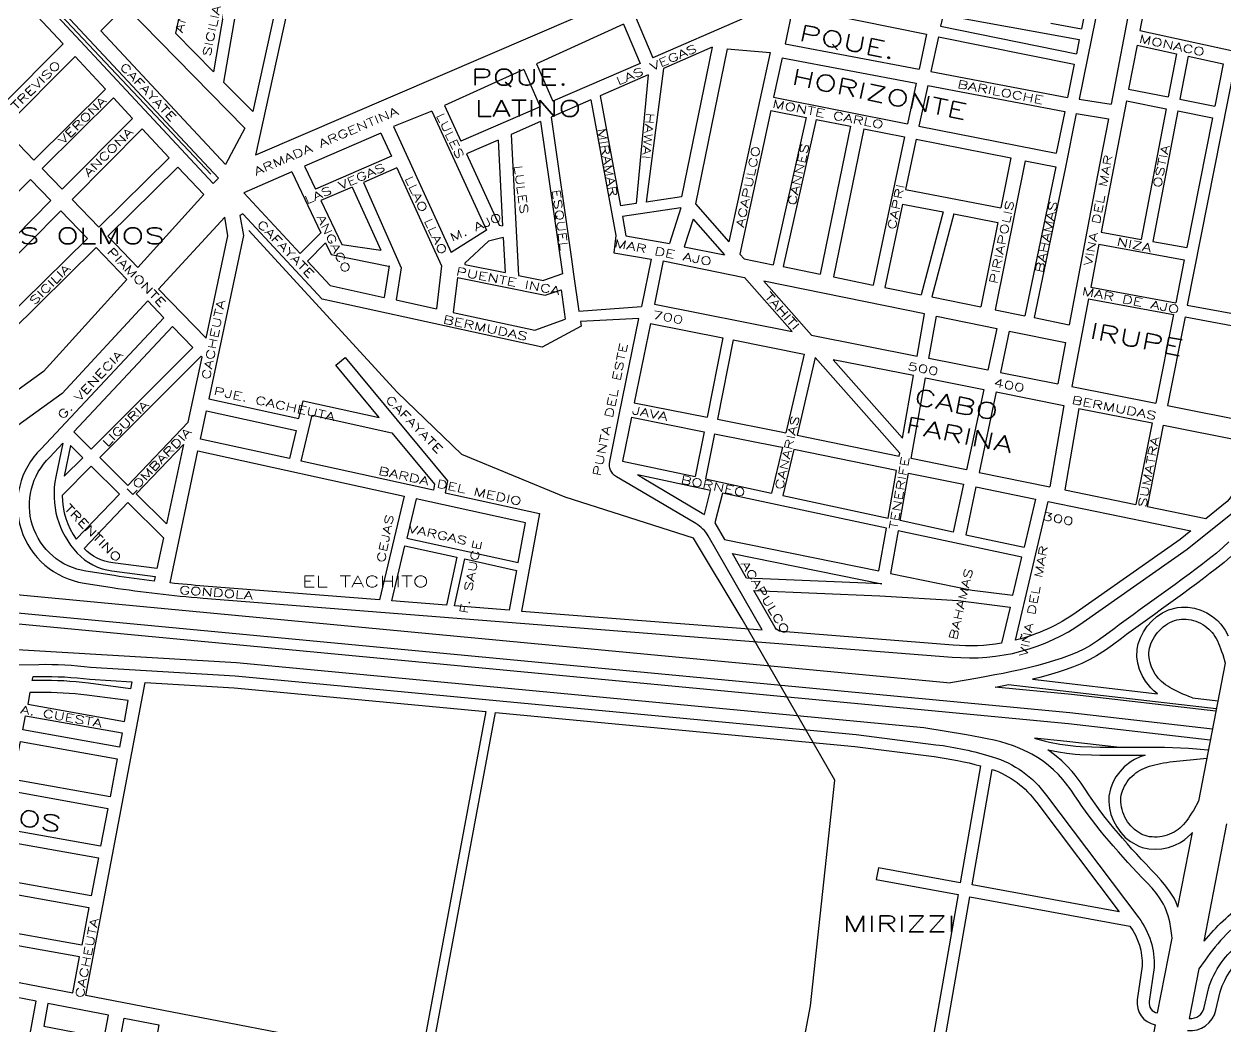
# Model space of a CAD drawing. Header units: millimetres. Extents: x 4374322 to 4409026, y 6503580 to 6534206.
# Drawn here: x 4384363 to 4385855, y 6518517 to 6519763 of the extents above; entities that cross this region are included whole.
import ezdxf

# ---------------------------------------------------------------- set-up
doc = ezdxf.new("R2010")
doc.units = ezdxf.units.MM
for name, color, linetype in [('CANAL', 252, 'Continuous'), ('LINEA CALLE', 252, 'Continuous'), ('NOMBRE BARRIO', 8, 'Continuous'), ('NOMBRE CALLE', 252, 'Continuous')]:
    doc.layers.add(name, color=color, linetype=linetype)
doc.styles.add('ROMANS', font='romans')

msp = doc.modelspace()

# ---------------------------------------------------------------- linework, layer by layer
at = {"layer": 'CANAL', "transparency": 33554687}
msp.add_line((4384594.5, 6519576.8), (4384124.6, 6520076), dxfattribs=at)
for points in [[(4384826, 6519305.9), (4384642.1, 6519506.8)], [(4385308.3, 6518379.2), (4385339.3, 6518543.3), (4385369.8, 6518823.6), (4385254.4, 6519023.9), (4385194, 6519124.2), (4385034.9, 6519175.5), (4384906.5, 6519228.5), (4384826, 6519305.9)]]:
    msp.add_lwpolyline(points, dxfattribs=at)
at = {"layer": 'LINEA CALLE', "transparency": 33554687}
for p, q in [((4384722.9, 6519930.5), (4384650, 6519600.4)), ((4385723.7, 6519920.6), (4385673.1, 6519669.7)), ((4385709.7, 6519923.6), (4385676, 6519757.3)), ((4385760.5, 6519912.7), (4385712.9, 6519663.6)), ((4385777.8, 6519909), (4385748.4, 6519754.9)), ((4385200.9, 6519837.2), (4384650, 6519600.4)), ((4384567.8, 6519832.1), (4384550.7, 6519752)), ((4384617.8, 6519821.3), (4384597.9, 6519703.9)), ((4384632.2, 6519818.2), (4384610.6, 6519691)), ((4384680.5, 6519807.8), (4384646.7, 6519654.3)), ((4384360.4, 6519793.3), (4384411.4, 6519738.5)), ((4384488.6, 6519785), (4384458.1, 6519754.5)), ((4384488.6, 6519785), (4384637.1, 6519633.8)), ((4385317.6, 6519784), (4385307.8, 6519738.5)), ((4385317.6, 6519784), (4385483.4, 6519750.4)), ((4385107.3, 6519763), (4384999.1, 6519713.8)), ((4385107.3, 6519763), (4385127.7, 6519714.2)), ((4385123.1, 6519770.2), (4385143.7, 6519721.1)), ((4385254, 6519769.1), (4385143.7, 6519721.1)), ((4385504.1, 6519774.6), (4385501, 6519760.4)), ((4385504.1, 6519774.6), (4385673.2, 6519743.8)), ((4385637.7, 6519764.3), (4385676, 6519757.3)), ((4384458.1, 6519754.5), (4384612.9, 6519588.8)), ((4384550.7, 6519752), (4384597.9, 6519703.9)), ((4385483.4, 6519750.4), (4385474.2, 6519707)), ((4385498.2, 6519747.4), (4385488.8, 6519704.2)), ((4385498.2, 6519747.4), (4385667, 6519713.3)), ((4385501, 6519760.4), (4385669.7, 6519726.2)), ((4385748.4, 6519754.9), (4385977.7, 6519705.2)), ((4384411.4, 6519738.5), (4384335.8, 6519662.9)), ((4385217.3, 6519734.5), (4385156.7, 6519708.1)), ((4385217.3, 6519734.5), (4385179.2, 6519548.4)), ((4385236.1, 6519732.5), (4385196.6, 6519539.8)), ((4385236.1, 6519732.5), (4385289.2, 6519727.7)), ((4385307.8, 6519738.5), (4385474.2, 6519707)), ((4385673.2, 6519743.8), (4385669.7, 6519726.2)), ((4385745, 6519736.9), (4385734.5, 6519682.3)), ((4385745, 6519736.9), (4385794.1, 6519726.3)), ((4384426.2, 6519722.6), (4384337.1, 6519633.4)), ((4384426.2, 6519722.6), (4384463.9, 6519682.1)), ((4385289.2, 6519727.7), (4385238.2, 6519492.6)), ((4385304.1, 6519721.1), (4385293.5, 6519672.1)), ((4385304.1, 6519721.1), (4385470.5, 6519689.5)), ((4385794.1, 6519726.3), (4385783.8, 6519672.6)), ((4385808.6, 6519723.1), (4385798.3, 6519669.7)), ((4385808.6, 6519723.1), (4385851.9, 6519713.7)), ((4384983.3, 6519706.6), (4384885.1, 6519662)), ((4384983.3, 6519706.6), (4385003.7, 6519660.3)), ((4384999.1, 6519713.8), (4385019.6, 6519667.2)), ((4385127.7, 6519714.2), (4385019.6, 6519667.2)), ((4385156.7, 6519708.1), (4385135.5, 6519541.9)), ((4385488.8, 6519704.2), (4385658.7, 6519672)), ((4385667, 6519713.3), (4385658.7, 6519672)), ((4385866.2, 6519710.6), (4385807.4, 6519414)), ((4385851.9, 6519713.7), (4385841.5, 6519661.2)), ((4384610.6, 6519691), (4384646.7, 6519654.3)), ((4385137.8, 6519699.9), (4385078.3, 6519674.1)), ((4385137.8, 6519699.9), (4385122.8, 6519540)), ((4385470.5, 6519689.5), (4385459.8, 6519639.3)), ((4384463.9, 6519682.1), (4384375, 6519594.2)), ((4385078.3, 6519674.1), (4385103.5, 6519537.1)), ((4385485, 6519686.8), (4385475.6, 6519643.5)), ((4385485, 6519686.8), (4385655.1, 6519654.5)), ((4385734.5, 6519682.3), (4385783.8, 6519672.6)), ((4384473.7, 6519671.5), (4384385.1, 6519583.8)), ((4384473.7, 6519671.5), (4384497.6, 6519645.9)), ((4384885.1, 6519662), (4384905.3, 6519617.5)), ((4385003.7, 6519660.3), (4384905.3, 6519617.5)), ((4385066.8, 6519669.1), (4385017.3, 6519647.6)), ((4385066.8, 6519669.1), (4385097.8, 6519500.5)), ((4385293.5, 6519672.1), (4385459.8, 6519639.3)), ((4385673.1, 6519669.7), (4385712.9, 6519663.6)), ((4385731.7, 6519667.7), (4385700.6, 6519504.6)), ((4385731.7, 6519667.7), (4385781, 6519657.9)), ((4385781, 6519657.9), (4385749.9, 6519495.6)), ((4385798.3, 6519669.7), (4385841.5, 6519661.2)), ((4384497.6, 6519645.9), (4384410.2, 6519557.8)), ((4384869.1, 6519654.9), (4384821.4, 6519635.8)), ((4384869.1, 6519654.9), (4384937.1, 6519506.9)), ((4385017.3, 6519647.6), (4385042.6, 6519471.1)), ((4385290, 6519655.6), (4385251.6, 6519477.4)), ((4385290, 6519655.6), (4385334.2, 6519646.9)), ((4385334.2, 6519646.9), (4385293.1, 6519464.1)), ((4385346.4, 6519644.5), (4385305.3, 6519461.7)), ((4385346.4, 6519644.5), (4385389, 6519636.1)), ((4385475.6, 6519643.5), (4385474.1, 6519636.4)), ((4385655.1, 6519654.5), (4385644.6, 6519602.8)), ((4385669.5, 6519652.1), (4385655.7, 6519583.4)), ((4385669.5, 6519652.1), (4385709.4, 6519645.3)), ((4385709.4, 6519645.3), (4385696, 6519575.5)), ((4385795.5, 6519655.1), (4385764.5, 6519493)), ((4385795.5, 6519655.1), (4385838.6, 6519646.6)), ((4385838.6, 6519646.6), (4385806.6, 6519485.3)), ((4384337.1, 6519633.4), (4384375, 6519594.2)), ((4384509.6, 6519632.9), (4384422.4, 6519545.1)), ((4384509.6, 6519632.9), (4384543, 6519597.1)), ((4384637.1, 6519633.8), (4384612.9, 6519588.8)), ((4384805.8, 6519627.7), (4384711.2, 6519586.4)), ((4384805.8, 6519627.7), (4384819, 6519598.8)), ((4384821.4, 6519635.8), (4384893, 6519479.1)), ((4385004.2, 6519641.9), (4384967.5, 6519625.9)), ((4385004.2, 6519641.9), (4385031.3, 6519452.6)), ((4385389, 6519636.1), (4385351.6, 6519452.3)), ((4385405.6, 6519632.8), (4385368.2, 6519448.9)), ((4385405.6, 6519632.8), (4385456.3, 6519622.8)), ((4385474.1, 6519636.4), (4385644.6, 6519602.8)), ((4384951.4, 6519618.9), (4384912.4, 6519602)), ((4384951.4, 6519618.9), (4384957.1, 6519512.6)), ((4384967.5, 6519625.9), (4384976.9, 6519450.9)), ((4385456.3, 6519622.8), (4385417.3, 6519438.9)), ((4385470.6, 6519620), (4385457.4, 6519557.7)), ((4385470.6, 6519620), (4385588.1, 6519596.8)), ((4384819, 6519598.8), (4384724.5, 6519558)), ((4384912.4, 6519602), (4384952.8, 6519513.1)), ((4384385.1, 6519583.8), (4384410.2, 6519557.8)), ((4384543, 6519597.1), (4384455.5, 6519510.8)), ((4384553.8, 6519585.5), (4384466.6, 6519499.4)), ((4384553.8, 6519585.5), (4384585.9, 6519551.5)), ((4384711.2, 6519586.4), (4384724.6, 6519558.1)), ((4384825.7, 6519584.3), (4384784.1, 6519566.4)), ((4384825.7, 6519584.3), (4384881.1, 6519462.8)), ((4385606.1, 6519593.2), (4385568.9, 6519408.2)), ((4385588.1, 6519596.8), (4385575.7, 6519534.9)), ((4385644.2, 6519585.7), (4385605.8, 6519400.7)), ((4385606.1, 6519593.2), (4385644.2, 6519585.7)), ((4385655.7, 6519583.4), (4385617.3, 6519398.4)), ((4384370.9, 6519569.8), (4384306.1, 6519505.7)), ((4384370.9, 6519569.8), (4384396.1, 6519543.7)), ((4384695.4, 6519579.5), (4384635.8, 6519553.5)), ((4384695.4, 6519579.5), (4384731.2, 6519503.8)), ((4385696, 6519575.5), (4385660.5, 6519389.6)), ((4384635.8, 6519553.5), (4384705.8, 6519478)), ((4384770.1, 6519560.3), (4384731.5, 6519543.7)), ((4384770.1, 6519560.3), (4384805.9, 6519482)), ((4384784.1, 6519566.4), (4384831.1, 6519460.3)), ((4385457.4, 6519557.7), (4385575.7, 6519534.9)), ((4384396.1, 6519543.7), (4384293.9, 6519440.6)), ((4384422.4, 6519545.1), (4384455.5, 6519510.8)), ((4384585.9, 6519551.5), (4384503.9, 6519460.7)), ((4384731.5, 6519543.7), (4384757.2, 6519489.2)), ((4385122.8, 6519540), (4385103.5, 6519537.1)), ((4385179.2, 6519548.4), (4385135.5, 6519541.9)), ((4385196.6, 6519539.8), (4385238.2, 6519492.6)), ((4385453.6, 6519539.5), (4385431.7, 6519436)), ((4385453.6, 6519539.5), (4385504.1, 6519529.8)), ((4384408.4, 6519531), (4384303.3, 6519425.1)), ((4384408.4, 6519531), (4384441.4, 6519496.8)), ((4385178.4, 6519534.9), (4385105.9, 6519524)), ((4385105.9, 6519524), (4385110.3, 6519499.9)), ((4385178.4, 6519534.9), (4385164.2, 6519490.4)), ((4385504.1, 6519529.8), (4385476.9, 6519426.8)), ((4385517.4, 6519527.2), (4385490.1, 6519424.2)), ((4385517.4, 6519527.2), (4385572, 6519516.7)), ((4384952.8, 6519513.1), (4384957.1, 6519512.6)), ((4385193.6, 6519520.8), (4385182.7, 6519486.5)), ((4385193.6, 6519520.8), (4385232.8, 6519476.4)), ((4385572, 6519516.7), (4385550.9, 6519411.8)), ((4384441.4, 6519496.8), (4384334.9, 6519391.6)), ((4384466.6, 6519499.4), (4384503.9, 6519460.7)), ((4384731.2, 6519503.8), (4384705.8, 6519478)), ((4384937.1, 6519506.9), (4384893, 6519479.1)), ((4384939.7, 6519493.2), (4384910.3, 6519466.2)), ((4384957.9, 6519497.9), (4384939.7, 6519493.2)), ((4384957.9, 6519497.9), (4384960.2, 6519454.3)), ((4385097.8, 6519500.5), (4385095.3, 6519478.7)), ((4385110.3, 6519499.9), (4385164.2, 6519490.4)), ((4385700.6, 6519504.6), (4385749.9, 6519495.6)), ((4384737.2, 6519491.2), (4384714.7, 6519468.4)), ((4384737.2, 6519491.2), (4384744, 6519476.7)), ((4384757.2, 6519489.2), (4384805.9, 6519482)), ((4385095.3, 6519478.7), (4385141.4, 6519471)), ((4385182.7, 6519486.5), (4385232.8, 6519476.4)), ((4385697.7, 6519489.5), (4385687.5, 6519436.4)), ((4385697.7, 6519489.5), (4385803.6, 6519470.1)), ((4385764.5, 6519493), (4385806.6, 6519485.3)), ((4384714.7, 6519468.4), (4384742.7, 6519438.2)), ((4384744, 6519476.7), (4384815.3, 6519462.2)), ((4384910.3, 6519466.2), (4384910.3, 6519464.3)), ((4384910.3, 6519464.3), (4384960.2, 6519454.3)), ((4385042.6, 6519471.1), (4385045.3, 6519452.3)), ((4385141.4, 6519471), (4385129.5, 6519412.4)), ((4385156.6, 6519468.9), (4385145.6, 6519415.1)), ((4385156.6, 6519468.9), (4385257.4, 6519448.4)), ((4385251.6, 6519477.4), (4385256.9, 6519471.5)), ((4385256.9, 6519471.5), (4385293.1, 6519464.1)), ((4385803.6, 6519470.1), (4385793.1, 6519416.7)), ((4384816.1, 6519462.6), (4384810.1, 6519423.5)), ((4384831.1, 6519460.3), (4384825, 6519420.3)), ((4384881.1, 6519462.8), (4384874.9, 6519409.4)), ((4384900.9, 6519448.4), (4384895.8, 6519404.8)), ((4384900.9, 6519448.4), (4385010, 6519426.2)), ((4384976.9, 6519450.9), (4385007.9, 6519444.7)), ((4385031.3, 6519452.6), (4385007.9, 6519444.7)), ((4385045.3, 6519452.3), (4385051.9, 6519406.2)), ((4385257.4, 6519448.4), (4385316.7, 6519381.3)), ((4385305.3, 6519461.7), (4385351.6, 6519452.3)), ((4385368.2, 6519448.9), (4385417.3, 6519438.9)), ((4384742.7, 6519438.2), (4384810.1, 6519423.5)), ((4385431.7, 6519436), (4385476.9, 6519426.8)), ((4385687.5, 6519436.4), (4385793.1, 6519416.7)), ((4384763.7, 6519414.5), (4384733, 6519421.4)), ((4384825, 6519420.3), (4384874.9, 6519409.4)), ((4385010, 6519426.2), (4385029.6, 6519433)), ((4385029.6, 6519433), (4385034.8, 6519396.5)), ((4385490.1, 6519424.2), (4385550.9, 6519411.8)), ((4385684.7, 6519421.8), (4385663.8, 6519312.6)), ((4385684.7, 6519421.8), (4385790.2, 6519402.1)), ((4384895.8, 6519404.8), (4384997, 6519382.7)), ((4385051.9, 6519406.2), (4385129.5, 6519412.4)), ((4385145.6, 6519415.1), (4385316.7, 6519381.3)), ((4385568.9, 6519408.2), (4385605.8, 6519400.7)), ((4385807.4, 6519414), (4385918.9, 6519393.1)), ((4384997, 6519382.7), (4385034.8, 6519396.5)), ((4385140.7, 6519390.9), (4385120.6, 6519292.6)), ((4385140.7, 6519390.9), (4385230.4, 6519373.1)), ((4385617.3, 6519398.4), (4385660.5, 6519389.6)), ((4385790.2, 6519402.1), (4385768.4, 6519291.9)), ((4385804.6, 6519399.4), (4385782.7, 6519289.1)), ((4385804.6, 6519399.4), (4385916.2, 6519378.5)), ((4385586.3, 6519381.7), (4385575.3, 6519330.1)), ((4385586.3, 6519381.7), (4385656.3, 6519367.5)), ((4385230.4, 6519373.1), (4385210.9, 6519274.7)), ((4385243.2, 6519370.6), (4385223.8, 6519272.1)), ((4385243.2, 6519370.6), (4385331.7, 6519353.1)), ((4385656.3, 6519367.5), (4385646.4, 6519316)), ((4385331.7, 6519353.1), (4385308.7, 6519255.2)), ((4385575.3, 6519330.1), (4385646.4, 6519316)), ((4385570.1, 6519306), (4385548.7, 6519206.1)), ((4385570.1, 6519306), (4385654.1, 6519289.3)), ((4385663.8, 6519312.6), (4385768.4, 6519291.9)), ((4385120.6, 6519292.6), (4385210.9, 6519274.7)), ((4385654.1, 6519289.3), (4385636.5, 6519188.2)), ((4385672.8, 6519285.6), (4385655.2, 6519184.3)), ((4385672.8, 6519285.6), (4385763.6, 6519267.7)), ((4385782.7, 6519289.1), (4385895.2, 6519266.8)), ((4385117, 6519274.6), (4385105.9, 6519220.2)), ((4385117, 6519274.6), (4385207.4, 6519256.6)), ((4385223.8, 6519272.1), (4385303.2, 6519256.4)), ((4385207.4, 6519256.6), (4385196.3, 6519200.8)), ((4385303.2, 6519256.4), (4385308.7, 6519255.2)), ((4385763.6, 6519267.7), (4385743.5, 6519166.2)), ((4385220.2, 6519254.1), (4385209.1, 6519198)), ((4385220.2, 6519254.1), (4385299.6, 6519238.3)), ((4385304.5, 6519237.3), (4385291.2, 6519180.4)), ((4385299.5, 6519238.3), (4385304.5, 6519237.3)), ((4385105.9, 6519220.2), (4385196.3, 6519200.8)), ((4385209.1, 6519198), (4385291.2, 6519180.4)), ((4385548.7, 6519206.1), (4385636.5, 6519188.2)), ((4385544.9, 6519188.1), (4385532.2, 6519128.6)), ((4385544.9, 6519188.1), (4385618.8, 6519173)), ((4385655.2, 6519184.3), (4385743.5, 6519166.2)), ((4385618.8, 6519173), (4385604.7, 6519113)), ((4385532.2, 6519128.6), (4385604.7, 6519113))]:
    msp.add_line(p, q, dxfattribs=at)
for points in [[(4384364.6, 6519815.5), (4384597.8, 6519565), (4384604.2, 6519571.7), (4384366.6, 6519826.2), (4384364.6, 6519815.5)], [(4385340.6, 6519376.5), (4385471.7, 6519350.6), (4385481.1, 6519403.1), (4385281.5, 6519443.5)], [(4385559.8, 6519333.2), (4385486.5, 6519347.7), (4385495.8, 6519400.1), (4385570.8, 6519384.9)], [(4384572.4, 6519361.1), (4384546.9, 6519387.5), (4384424.4, 6519256.6), (4384446.2, 6519235), (4384572.4, 6519361.1)], [(4384491.5, 6519189.9), (4384566.7, 6519268.6), (4384583.9, 6519349.2), (4384582.8, 6519350.3), (4384456.8, 6519224.4)], [(4385345.4, 6519348.7), (4385322.8, 6519252.4), (4385449.6, 6519226.4), (4385450.2, 6519229.8)], [(4385453.6, 6519248.5), (4385467.4, 6519326.3), (4385367.5, 6519346)], [(4385533.3, 6519209.3), (4385464.3, 6519223.4), (4385482.1, 6519323.4), (4385554.6, 6519309)], [(4385305.2, 6519177.4), (4385435.9, 6519149.3), (4385446.4, 6519208.3), (4385318.6, 6519234.4)], [(4385516.8, 6519131.9), (4385450.6, 6519146.2), (4385461.1, 6519205.3), (4385529.4, 6519191.3)], [(4384835.7, 6519114.8), (4384900.2, 6519100.7), (4384887.2, 6519041.2), (4384819.4, 6519046.5)], [(4385242.5, 6519105.5), (4385428, 6519067.5), (4385260.1, 6519074.8), (4385242.5, 6519105.5)], [(4384897.2, 6519040.4), (4384910, 6519098.5), (4384974.5, 6519084.4), (4384965.3, 6519035)], [(4384936.2, 6518908.9), (4384855.6, 6518475.9), (4384439.3, 6518556.1), (4384513.3, 6518945), (4384623.7, 6518938.5), (4384936.2, 6518908.9)], [(4384358.4, 6518871.8), (4384478.5, 6518850.2), (4384469.5, 6518803.1), (4384349.2, 6518824.7)], [(4384346.5, 6518810.3), (4384466.8, 6518788.7), (4384457.8, 6518741.6), (4384337.3, 6518763.2)], [(4384322.6, 6518687.2), (4384443.4, 6518665.6), (4384434.4, 6518618.5), (4384313.5, 6518640.1), (4384322.6, 6518687.2)], [(4384310.7, 6518625.7), (4384302.4, 6518582.6), (4384423.2, 6518559.3), (4384431.7, 6518604), (4384310.7, 6518625.7)], [(4384146.5, 6518351.3), (4384161.2, 6518348.5), (4384138.9, 6518231.9), (4384205.1, 6518219.3), (4384217.3, 6518279.6), (4384187.7, 6518284.5), (4384207.3, 6518382.4), (4384320.2, 6518366.2), (4384314.8, 6518339.9), (4384338.6, 6518335.8), (4384377.9, 6518549.1), (4384133.7, 6518596.2), (4384067, 6518245.6), (4384124.2, 6518234.7)], [(4384392.3, 6518546.3), (4384387.2, 6518518.1), (4384462.3, 6518503.6), (4384467.6, 6518531.8)], [(4384530, 6518519.8), (4384508.6, 6518397.5), (4384507.3, 6518350.6), (4384495.4, 6518279.2), (4384442.5, 6518289.4), (4384487.1, 6518528.1)]]:
    msp.add_lwpolyline(points, close=True, dxfattribs=at)
for points in [[(4384616, 6519499.9), (4384612, 6519523.1), (4384529.8, 6519433.9), (4384588.9, 6519372.7), (4384616, 6519499.9)], [(4384345.8, 6519380.1), (4384452.4, 6519485.4), (4384490.5, 6519445.9), (4384386.9, 6519331.3), (4384253, 6519234.8)], [(4384516.3, 6519419.2), (4384410.1, 6519304.1), (4384274.4, 6519206.3), (4384235, 6519175.6), (4384238.1, 6519176.3), (4384248.2, 6519177.4), (4384262.4, 6519176.8), (4384268.9, 6519175.5), (4384279, 6519172.1), (4384288.8, 6519167.2), (4384297.7, 6519160.8), (4384305.5, 6519152.8), (4384312.1, 6519142.4), (4384315.5, 6519132.8), (4384317.2, 6519121.7), (4384316.9, 6519110.6), (4384314.8, 6519099.7), (4384310.9, 6519089.3), (4384305.8, 6519080.4), (4384298.4, 6519071.9), (4384290.3, 6519065.4), (4384282.8, 6519061.1), (4385513.2, 6518944.5)], [(4384581.8, 6519247.4), (4384589.2, 6519282.7), (4384700.6, 6519258.3), (4384692.2, 6519223.2), (4384581.8, 6519247.4)], [(4384871.1, 6519184), (4384706.8, 6519220), (4384720.5, 6519277), (4384819.5, 6519255.3), (4384872.6, 6519191.4), (4384871.1, 6519184)], [(4384420.5, 6519239.3), (4384412.6, 6519201.4), (4384435.6, 6519224.3), (4384420.5, 6519239.3)], [(4384502.1, 6519179.3), (4384560.7, 6519240.7), (4384539.6, 6519142.1), (4384502.1, 6519179.3)], [(4385424.2, 6519083.6), (4385433.7, 6519136.7), (4385230.3, 6519180.3), (4385220.6, 6519143.4), (4385232.5, 6519122.8), (4385424.2, 6519083.6)], [(4384838, 6519124.5), (4384976.3, 6519094.2), (4384985.5, 6519143.6), (4384849.7, 6519173.4), (4384838, 6519124.5)], [(4385438.9, 6519080.6), (4385540.2, 6519059.9), (4385590.7, 6519053.5), (4385601.8, 6519100.6), (4385448.4, 6519133.5), (4385438.9, 6519080.6)], [(4385859, 6519119.7), (4385851.5, 6519112.6), (4385843.6, 6519105.8), (4385832.8, 6519097.3), (4385826.8, 6519092.6), (4385818.3, 6519086.1), (4385809.7, 6519079.7), (4385801.1, 6519073.3), (4385792.4, 6519067), (4385783.8, 6519060.7), (4385775.1, 6519054.5), (4385766.4, 6519048.2), (4385757.7, 6519041.9), (4385749, 6519035.6), (4385740.3, 6519029.3), (4385731.6, 6519022.9), (4385722.9, 6519016.5), (4385716.5, 6519011.8), (4385705.7, 6519003.7), (4385697.2, 6518997.6), (4385687, 6518991.1), (4385679.6, 6518987), (4385670.3, 6518982.5), (4385660.6, 6518978.5), (4385650.8, 6518974.9), (4385642.6, 6518972.2), (4385630.6, 6518968.6), (4385620.3, 6518965.8), (4385610, 6518963.2), (4385599.7, 6518960.8), (4385589.3, 6518958.6), (4385578.9, 6518956.4), (4385568.4, 6518954.4), (4385557.8, 6518952.5), (4385547.3, 6518950.6), (4385513.2, 6518944.5)], [(4383844.8, 6519093.6), (4384316.6, 6519021.6), (4385659.9, 6518894.3), (4385835.9, 6518874)], [(4385861.5, 6519101.5), (4385853.1, 6519094.3), (4385842, 6519085.4), (4385835.9, 6519080.7), (4385827.3, 6519074.2), (4385818.7, 6519067.7), (4385810, 6519061.3), (4385801.3, 6519054.9), (4385792.6, 6519048.6), (4385783.9, 6519042.3), (4385775.2, 6519036), (4385766.5, 6519029.7), (4385757.8, 6519023.5), (4385749.1, 6519017.2), (4385740.5, 6519010.9), (4385731.8, 6519004.5), (4385725.5, 6518999.8), (4385714.6, 6518991.5), (4385705.6, 6518985.1), (4385694.7, 6518978.2), (4385686.4, 6518973.6), (4385676.4, 6518968.8), (4385666.1, 6518964.5), (4385655.7, 6518960.8), (4385647.1, 6518957.9), (4385634.7, 6518954.2), (4385624.1, 6518951.3), (4385615, 6518949), (4385770.4, 6518931.1)], [(4385770.4, 6518931.1), (4385765.9, 6518934.7), (4385762.2, 6518938.3), (4385755.5, 6518946.7), (4385751.4, 6518953.7), (4385748.2, 6518961.1), (4385746, 6518968.9), (4385744.9, 6518976.9), (4385745.2, 6518986.4), (4385746.4, 6518993), (4385749.1, 6519000.7), (4385752.9, 6519008.1), (4385757.6, 6519015.1), (4385763.3, 6519021.4), (4385769.7, 6519026.9), (4385776.7, 6519031.6), (4385784.2, 6519035.2), (4385795.2, 6519038.3), (4385800.1, 6519038.8), (4385808.2, 6519038.7), (4385816.3, 6519037.4), (4385824.2, 6519034.9), (4385831.7, 6519031.5), (4385838.6, 6519027.2), (4385844.8, 6519022.1), (4385849.1, 6519017.6), (4385854.6, 6519009.9), (4385858.3, 6519003.1)], [(4385813.8, 6518926.1), (4385809.1, 6518927.7), (4385805.4, 6518929.2), (4385801.9, 6518930.7), (4385798.4, 6518932.2), (4385795, 6518933.8), (4385791.8, 6518935.4), (4385788.7, 6518937), (4385785.8, 6518938.7), (4385783, 6518940.5), (4385780.3, 6518942.3), (4385777.8, 6518944.2), (4385775.5, 6518946.2), (4385773.3, 6518948.4), (4385771.3, 6518950.6), (4385769.4, 6518953.1), (4385767.6, 6518955.6), (4385765.9, 6518958.4), (4385764.4, 6518961.2), (4385763.1, 6518964.1), (4385762.1, 6518967), (4385761.2, 6518970), (4385760.5, 6518973), (4385760, 6518975.9), (4385759.8, 6518978.9), (4385759.8, 6518981.8), (4385760, 6518984.6), (4385760.5, 6518987.5), (4385761.2, 6518990.3), (4385762.2, 6518993.2), (4385763.4, 6518996.1), (4385764.9, 6518998.9), (4385766.5, 6519001.7), (4385768.4, 6519004.4), (4385770.4, 6519007.1), (4385772.7, 6519009.6), (4385775.1, 6519011.9), (4385777.6, 6519014.1), (4385780.2, 6519016.1), (4385782.9, 6519017.9), (4385785.7, 6519019.5), (4385788.6, 6519020.8), (4385791.4, 6519021.9), (4385794.3, 6519022.8), (4385797.1, 6519023.4), (4385800, 6519023.8), (4385802.9, 6519023.9), (4385805.9, 6519023.8), (4385808.9, 6519023.5), (4385812, 6519023), (4385815, 6519022.2), (4385818.1, 6519021.2), (4385821, 6519020), (4385823.9, 6519018.6), (4385826.7, 6519017.1), (4385829.3, 6519015.4), (4385831.8, 6519013.5), (4385834.2, 6519011.5), (4385836.3, 6519009.4), (4385838.2, 6519007.2), (4385840, 6519004.9), (4385841.7, 6519002.4), (4385843.2, 6518999.7), (4385844.7, 6518996.8), (4385846.1, 6518993.7), (4385847.5, 6518990.5), (4385848.8, 6518987.1), (4385850, 6518983.6), (4385851.3, 6518979.9), (4385854.3, 6518969.2), (4385821.2, 6518797.5), (4385814.9, 6518786), (4385812.8, 6518782.7), (4385810.7, 6518779.5), (4385808.7, 6518776.5), (4385806.6, 6518773.6), (4385804.6, 6518771), (4385802.5, 6518768.5), (4385800.3, 6518766.2), (4385798.1, 6518764.2), (4385795.9, 6518762.3), (4385793.5, 6518760.6), (4385791, 6518759.1), (4385788.3, 6518757.7), (4385785.4, 6518756.4), (4385782.4, 6518755.3), (4385779.4, 6518754.5), (4385776.2, 6518753.8), (4385773.1, 6518753.3), (4385769.9, 6518753), (4385766.8, 6518753), (4385763.7, 6518753.1), (4385760.6, 6518753.5), (4385757.7, 6518754.1), (4385754.9, 6518754.9), (4385752.2, 6518755.9), (4385749.6, 6518757.2), (4385747, 6518758.7), (4385744.5, 6518760.4), (4385742, 6518762.4), (4385739.6, 6518764.5), (4385737.4, 6518766.9), (4385735.3, 6518769.4), (4385733.3, 6518772.1), (4385731.5, 6518775), (4385729.9, 6518777.9), (4385728.5, 6518780.9), (4385727.3, 6518784), (4385726.4, 6518787.1), (4385725.6, 6518790.2), (4385725.1, 6518793.3), (4385724.8, 6518796.3), (4385724.7, 6518799.3), (4385724.9, 6518802.1), (4385725.3, 6518805), (4385726, 6518807.8), (4385726.9, 6518810.6), (4385728, 6518813.4), (4385729.3, 6518816.1), (4385730.9, 6518818.8), (4385732.6, 6518821.5), (4385734.5, 6518824), (4385736.6, 6518826.4), (4385738.8, 6518828.6), (4385741.2, 6518830.7), (4385743.6, 6518832.7), (4385746.1, 6518834.4), (4385748.7, 6518836), (4385751.4, 6518837.4), (4385754.3, 6518838.7), (4385757.3, 6518839.9), (4385760.4, 6518841), (4385763.7, 6518842), (4385767.1, 6518842.9), (4385770.6, 6518843.7), (4385774.2, 6518844.4), (4385777.9, 6518845.1), (4385781.8, 6518845.8), (4385785.7, 6518846.4), (4385831.5, 6518850.9)], [(4385480.1, 6518888.7), (4384626.7, 6518969.6), (4384207.3, 6518994.3)], [(4385842.8, 6518909.6), (4385663.7, 6518930.3), (4385568.9, 6518939.3), (4385571.2, 6518939.7), (4385581.8, 6518941.7), (4385585, 6518942.4), (4385843.4, 6518912.6)], [(4385813.8, 6518926.1), (4385845.3, 6518922.4)], [(4384361.2, 6518886.2), (4384364.6, 6518903.8), (4384484.6, 6518882.3), (4384481.2, 6518864.6), (4384361.2, 6518886.2)], [(4385719.9, 6518864.7), (4385657.6, 6518871.9), (4385617.8, 6518875.7), (4385619.9, 6518875.1), (4385629.6, 6518872.6), (4385636.3, 6518871), (4385649.1, 6518868.6), (4385659.1, 6518867.2), (4385669, 6518866.1), (4385674.7, 6518865.7), (4385689, 6518865), (4385699, 6518864.7), (4385709, 6518864.7), (4385719, 6518864.7), (4385729, 6518864.8), (4385740.8, 6518864.9), (4385749, 6518864.9), (4385759, 6518864.9), (4385769.1, 6518864.8), (4385779.1, 6518864.6), (4385789.1, 6518864.3), (4385799.1, 6518863.9), (4385809, 6518863.3), (4385819, 6518862.7), (4385832.7, 6518861.5), (4385833.5, 6518861.4)], [(4385795.8, 6518665.9), (4385793.7, 6518671.6), (4385791, 6518676.9), (4385786.3, 6518684.7), (4385780.8, 6518692.1), (4385774.9, 6518699.2), (4385768.8, 6518706), (4385762.6, 6518712.5), (4385756.2, 6518719.2), (4385750.4, 6518725.3), (4385744.5, 6518731.6), (4385738.7, 6518738), (4385733, 6518744.4), (4385726.7, 6518751.8), (4385721.8, 6518757.5), (4385716.2, 6518764.1), (4385710.8, 6518770.7), (4385705.4, 6518777.5), (4385700.1, 6518784.3), (4385695, 6518791.2), (4385688, 6518801.2), (4385685.2, 6518805.3), (4385680.4, 6518812.6), (4385675.4, 6518819.9), (4385668.1, 6518829.8), (4385664.3, 6518834.4), (4385658.1, 6518841.1), (4385651.4, 6518847.6), (4385644.4, 6518853.6), (4385637.1, 6518859.2), (4385634.1, 6518861.2), (4385634.2, 6518861.2), (4385647.5, 6518858.7), (4385657.8, 6518857.2), (4385668.1, 6518856.2), (4385674, 6518855.7), (4385688.6, 6518855), (4385698.9, 6518854.7), (4385709, 6518854.7), (4385719.1, 6518854.7), (4385729.1, 6518854.8), (4385740.8, 6518854.9), (4385749, 6518854.9), (4385755, 6518854.9), (4385748.9, 6518852.7), (4385741.9, 6518849.4), (4385737.5, 6518846.7), (4385729.1, 6518840.1), (4385723.6, 6518834.2), (4385718.8, 6518827.7), (4385714.8, 6518820.6), (4385711.9, 6518813.1), (4385710, 6518803.8), (4385709.8, 6518797.1), (4385710.6, 6518788.9), (4385712.6, 6518780.9), (4385715.6, 6518773), (4385719.7, 6518765.6), (4385724.7, 6518758.7), (4385730.4, 6518752.6), (4385736.9, 6518747.4), (4385747, 6518741.8), (4385751.5, 6518740.2), (4385759.5, 6518738.5), (4385767.7, 6518738), (4385775.9, 6518738.5), (4385784, 6518740.2), (4385791.7, 6518742.8), (4385798.9, 6518746.3), (4385804.2, 6518749.8), (4385811.3, 6518756), (4385813.7, 6518758.7)], [(4385828.4, 6518623.7), (4385856.5, 6518769.3)], [(4384334.5, 6518748.7), (4384455.1, 6518727.1), (4384446.1, 6518680), (4384325.4, 6518701.7), (4384334.5, 6518748.7)], [(4385795.8, 6518665.9), (4385813.7, 6518758.7)]]:
    msp.add_lwpolyline(points, dxfattribs=at)
for points in [[(4384733, 6519421.4), (4384634.6, 6519527.3), (4384630.8, 6519525.1), (4384635.1, 6519500.5), (4384592.3, 6519297.4), (4384704.1, 6519272.9), (4384709.3, 6519294.8), (4384803.9, 6519274.1), (4384749.9, 6519339.1), (4384761.5, 6519348.7), (4384888.7, 6519195.5), (4384885.8, 6519180.8), (4385002.9, 6519155.2), (4384980.4, 6519033.8), (4385279.6, 6519010.3), (4385212.4, 6519127.1, 0.129391), (4385197.2, 6519142.4), (4385122.5, 6519186.5), (4385098.4, 6519200.7, -0.319928), (4385090.1, 6519219.5), (4385102, 6519277.6), (4385126.4, 6519397.2), (4385053.7, 6519393.7), (4385054.5, 6519387.8), (4385006.2, 6519361.6), (4384763.7, 6519414.5)], [(4384516.3, 6519419.2), (4384536.5, 6519398.3), (4384384, 6519235.5, 0.618277), (4384437.3, 6519068.5), (4384472.2, 6519063.1, 0.018929), (4384585, 6519049.9), (4385515.5, 6518976.7, 0.178082), (4385678.1, 6519019.8), (4385807.4, 6519110.6), (4385867.5, 6519159, 0.148222), (4385883.8, 6519194.5), (4385889.3, 6519234.4), (4385905.4, 6519234.1)], [(4384578.7, 6519232.7), (4384835, 6519176.6), (4384804.3, 6519047.7), (4384586.1, 6519064.9, -0.007097), (4384544.2, 6519068.8), (4384578.7, 6519232.7)], [(4385124.6, 6519203.1), (4385130.3, 6519199.7), (4385205, 6519155.6, -0.013279), (4385207.6, 6519153.9), (4385215.4, 6519183.6), (4385124.6, 6519203.1)], [(4385811.9, 6519133.5), (4385798.4, 6519122.6), (4385669.5, 6519032.1, -0.091629), (4385593.9, 6518997.5), (4385634.4, 6519169.8), (4385811.9, 6519133.5)], [(4383707.3, 6519134.5, 0.021231), (4383804.8, 6519110.7), (4384280, 6519038.8), (4385661.4, 6518907.9), (4385838.5, 6518887.5)], [(4385576.7, 6518993.9, -0.06583), (4385516.8, 6518991.6), (4385303.4, 6519008.4, -0.247294), (4385295.5, 6519013.4), (4385269, 6519059.4), (4385425.5, 6519052.6), (4385522.9, 6519046.9), (4385587.3, 6519038.8), (4385576.7, 6518993.9)], [(4384294.5, 6518966.6), (4384381.1, 6518967.6, -0.033984), (4384445.2, 6518964), (4384624.8, 6518953.4), (4385396.3, 6518880.4), (4385495.1, 6518867.8, -0.041649), (4385565.2, 6518852.8, -0.165452), (4385632.5, 6518804.6), (4385747.2, 6518652.5, -0.175576), (4385766.2, 6518591), (4385760, 6518548.6, 0.405545), (4385770.2, 6518534.5), (4385770.4, 6518534.5), (4385788.4, 6518627.5), (4385788.1, 6518630.9), (4385787.1, 6518639.4), (4385785.6, 6518647.6), (4385783.7, 6518655.3), (4385779.9, 6518665.6), (4385777.9, 6518669.6), (4385773.8, 6518676.3), (4385769, 6518682.9), (4385763.6, 6518689.4), (4385757.8, 6518695.8), (4385751.8, 6518702.1), (4385745.3, 6518708.8), (4385739.5, 6518715), (4385733.5, 6518721.5), (4385727.6, 6518728), (4385721.8, 6518734.5), (4385715.3, 6518742), (4385710.3, 6518747.8), (4385704.7, 6518754.5), (4385699.1, 6518761.3), (4385693.6, 6518768.2), (4385688.2, 6518775.3), (4385682.9, 6518782.4), (4385675.6, 6518792.7), (4385672.7, 6518797), (4385667.9, 6518804.2), (4385663.1, 6518811.3), (4385656.3, 6518820.5), (4385653, 6518824.5), (4385647.3, 6518830.7), (4385641.3, 6518836.5), (4385635, 6518842), (4385628.3, 6518847.1), (4385621.4, 6518851.7), (4385614.2, 6518856), (4385609.4, 6518858.6), (4385599.3, 6518863.2), (4385591.6, 6518866.2), (4385583.7, 6518868.9), (4385575.6, 6518871.2), (4385567.4, 6518873.3), (4385559, 6518875.2), (4385550.5, 6518876.9), (4385541.9, 6518878.5), (4385533.3, 6518879.9), (4385480.1, 6518888.7)], [(4384444.3, 6518949.1), (4384496.7, 6518946), (4384495, 6518937.2), (4384442.7, 6518944.2, 0.033937), (4384381.4, 6518947.6), (4384373, 6518947.5), (4384374, 6518952.5), (4384381.3, 6518952.6, -0.03464), (4384444.3, 6518949), (4384444.3, 6518949)], [(4385550.7, 6518841.4), (4385525.3, 6518696.3), (4385423.7, 6518714.9), (4385421, 6518700.1), (4385522.8, 6518681.5), (4385466.3, 6518358.1), (4384867.5, 6518473.6), (4384948.3, 6518907.7), (4385394.6, 6518865.4), (4385493.2, 6518852.9, -0.03526), (4385550.7, 6518841.4, -0.03526)], [(4386197.2, 6518809.7), (4386136.1, 6518805.3, 0.127128), (4386026.7, 6518761.4), (4385887.3, 6518658.8, 0.085317), (4385829.4, 6518600.1), (4385821.7, 6518589.1), (4385809.9, 6518527.7, 0.374702), (4385828.4, 6518541.3), (4385833.5, 6518564.6, -0.161345), (4385874.6, 6518622), (4385973.2, 6518693.9), (4386050.7, 6518750.4, -0.134653), (4386133.9, 6518782, -0.029749), (4386234.2, 6518785.5), (4386385.4, 6518773.4, -0.009257), (4386477.8, 6518764.3), (4386714.7, 6518736.5, -0.009913), (4386714.7, 6518736.5), (4386714.7, 6518736.5, -0.035852), (4386714.7, 6518736.5), (4386714.7, 6518736.5)], [(4385828.4, 6518623.7, -0.066911), (4385878.5, 6518670.9), (4386017.8, 6518773.4, -0.095907), (4386103.8, 6518814.3)], [(4385807.6, 6518512.8, 0.384159), (4385843, 6518538.1), (4385848, 6518560.7, -0.159744), (4385883.4, 6518609.9), (4385982, 6518681.7), (4386059.6, 6518738.3, -0.134653), (4386135.4, 6518767.1, -0.020598), (4386203.5, 6518770.7, -0.020598)]]:
    msp.add_lwpolyline(points, format="xyb", dxfattribs=at)
for points in [[(4385777.9, 6519264.8), (4385875.7, 6519245.5), (4385868.9, 6519196.6, -0.142482), (4385857, 6519169.8), (4385830.5, 6519148.4), (4385757.8, 6519163.3)], [(4384410.9, 6519242.2), (4384402.2, 6519200.4, 0.244271), (4384428.8, 6519105.7, 0.173349), (4384471.6, 6519083.8), (4384525.7, 6519076.9), (4384524.4, 6519071, -0.008489), (4384474.5, 6519077.9), (4384439.6, 6519083.3, -0.619649), (4384394.7, 6519224.9), (4384410.9, 6519242.2)], [(4384446.2, 6519213.8), (4384410, 6519177.5, 0.151476), (4384427.6, 6519123), (4384481.1, 6519179.1)], [(4384527.8, 6519086.7), (4384472.9, 6519093.7, -0.166645), (4384437.2, 6519111.4), (4384491.8, 6519168.5), (4384535.9, 6519124.6)], [(4384487.3, 6518896.7), (4384492.2, 6518922.5), (4384440.8, 6518929.3, 0.033899), (4384381.6, 6518932.6), (4384370.1, 6518932.5), (4384367.4, 6518918.2)], [(4385540.1, 6518693.6), (4385565.1, 6518837.1, -0.155701), (4385620.4, 6518795.8), (4385722.7, 6518660.2)], [(4385481, 6518355.2), (4385537.5, 6518678.8), (4385736, 6518642.5, -0.169351), (4385751.2, 6518592.4), (4385745.2, 6518550.8, 0.405052), (4385767.6, 6518519.8), (4385726.7, 6518307.8), (4385529.9, 6518345.8)]]:
    msp.add_lwpolyline(points, format="xyb", close=True, dxfattribs=at)

# ---------------------------------------------------------------- texts
at = {"layer": 'NOMBRE BARRIO', "transparency": 33554687, "style": 'ROMANS', "width": 1.5}
for s, rotation, p in [('PQUE.', 348.6655, (4385324.2, 6519742.9)), ('PQUE.', 359.963, (4384917.7, 6519687.2)), ('HORIZONTE', 348.3377, (4385314.8, 6519688.6)), ('LATINO', 359.963, (4384922.2, 6519648.4)), ('IRUPE', 349, (4385684.9, 6519372.8)), ('CABO', 349, (4385466.9, 6519290.8)), ('FARINA', 349, (4385455.9, 6519255.8)), ('OLMOS', 349.5394, (4384274.2, 6518783))]:
    msp.add_text(s, height=20, rotation=rotation, dxfattribs=at).set_placement(p)
for s, height, p in [('LOS OLMOS', 20, (4384306.3, 6519490)), ('EL TACHITO', 14, (4384707.8, 6519063.5)), ('MIRIZZI', 20, (4385379.5, 6518635.1))]:
    msp.add_text(s, height=height, dxfattribs=at).set_placement(p)
at = {"layer": 'NOMBRE CALLE', "transparency": 33554687, "style": 'ROMANS', "width": 1.5}
for s, rotation, p in [('ANCONA', 73.8599, (4384559.5, 6519751.4)), ('SICILIA', 78.3062, (4384594.1, 6519722.1)), ('MONACO', 348, (4385746.6, 6519740.4)), ('LAS VEGAS', 23.2674, (4385100.8, 6519686.8)), ('TREVISO', 44.8304, (4384352.6, 6519655.3)), ('CAFAYATE', 313.3744, (4384480.9, 6519709.3)), ('BARILOCHE', 349, (4385521.1, 6519684.1)), ('VERONA', 44.8304, (4384411.1, 6519612.5)), ('ARMADA ARGENTINA', 23.2674, (4384650.9, 6519574.7)), ('MONTE CARLO', 349, (4385291.4, 6519659.6)), ('LULES', 295.6657, (4384874.3, 6519649.7)), ('HAWAI', 264.5724, (4385135.7, 6519653.3)), ('ANCONA', 44.8304, (4384442.9, 6519572.4)), ('MIRAMAR', 280.2307, (4385074.7, 6519632.8)), ('CANNES', 77.3777, (4385320.8, 6519536.9)), ('ACAPULCO', 78.3777, (4385256.5, 6519509.7)), ('VINA DEL MAR', 79.3777, (4385688.7, 6519461.9)), ('OSTIA', 78.3777, (4385774.4, 6519558.9)), ('LAS VEGAS', 23.2674, (4384713.7, 6519539)), ('LULES', 277.7307, (4384971.1, 6519587)), ('LLAO LLAO', 294.6657, (4384835.3, 6519571.4)), ('ESQUEL', 277.7307, (4385018.4, 6519557)), ('CAPRI', 78.3777, (4385444.7, 6519506.8)), (' PIRIAPOLIS', 78.3777, (4385569.1, 6519429.4)), ('BAHAMAS', 78.3777, (4385628, 6519453.3)), ('M. AJO', 23.2674, (4384894.3, 6519492.8)), ('CAFAYATE', 314.3048, (4384651.3, 6519513.7)), ('ANGACO', 295.6657, (4384725.9, 6519523.3)), ('MAR DE AJO', 349, (4385095.1, 6519486.3)), ('NIZA', 349, (4385719.1, 6519488.1)), ('PIAMONTE', 314.3048, (4384465.2, 6519479.5)), ('SICILIA', 44.8304, (4384375.5, 6519413.3)), ('PUENTE INCA', 349, (4384898.5, 6519451.4)), ('MAR DE AJO', 349, (4385675.8, 6519426.7)), ('CACHEUTA', 79.0009, (4384593.2, 6519320.4)), ('TAHITI', 311.5078, (4385281.6, 6519424.5)), ('700', 349, (4385142.4, 6519397.5)), ('BERMUDAS', 348.2015, (4384882.5, 6519391.6)), ('PUNTA DEL ESTE', 78.3777, (4385078.6, 6519200.6)), ('G. VENECIA', 46.8769, (4384410.6, 6519271)), ('500', 349, (4385459.3, 6519333.6)), ('400', 349, (4385566.2, 6519313.1)), ('PJE. CACHEUTA', 347.6505, (4384597.6, 6519302.8)), ('CAFAYATE', 314.3048, (4384811, 6519295.7)), ('BERMUDAS', 349, (4385663.2, 6519291.6)), ('LIGURIA', 44.9895, (4384466.1, 6519237)), ('JAVA', 349, (4385117, 6519278.8)), ('CANARIAS', 77.0573, (4385304.9, 6519183.7)), ('LOMBARDIA', 46.3208, (4384496.1, 6519176.7)), ('SUMATRA', 79.3777, (4385756, 6519161.9)), ('TENERIFE', 80.2365, (4385446.9, 6519134.5)), ('BARDA DEL MEDIO', 347.6505, (4384802.2, 6519203.6)), ('BORNEO', 348.0134, (4385177.4, 6519192.8)), ('TRENTINO', 314.3048, (4384411.9, 6519160.9)), ('CEJAS', 79.0009, (4384810.4, 6519093.3)), ('300', 349, (4385627, 6519147.2)), ('VARGAS', 347.6505, (4384838.9, 6519131.9)), ('F. SAUCE', 79.0009, (4384913.4, 6519029.7)), ('VIÑA DEL MAR', 79.3777, (4385608.4, 6518976.4)), ('ACAPULCO', 300.7504, (4385252.7, 6519092.5)), ('BAHAMAS', 77.0573, (4385521, 6518997.2)), ('GONDOLA', 355.5011, (4384555.2, 6519055.2)), ('A. CUESTA', 350, (4384357.5, 6518907)), ('CACHEUTA', 79, (4384436.1, 6518552.3))]:
    msp.add_text(s, height=10, rotation=rotation, dxfattribs=at).set_placement(p)

doc.saveas('drawing.dxf')
